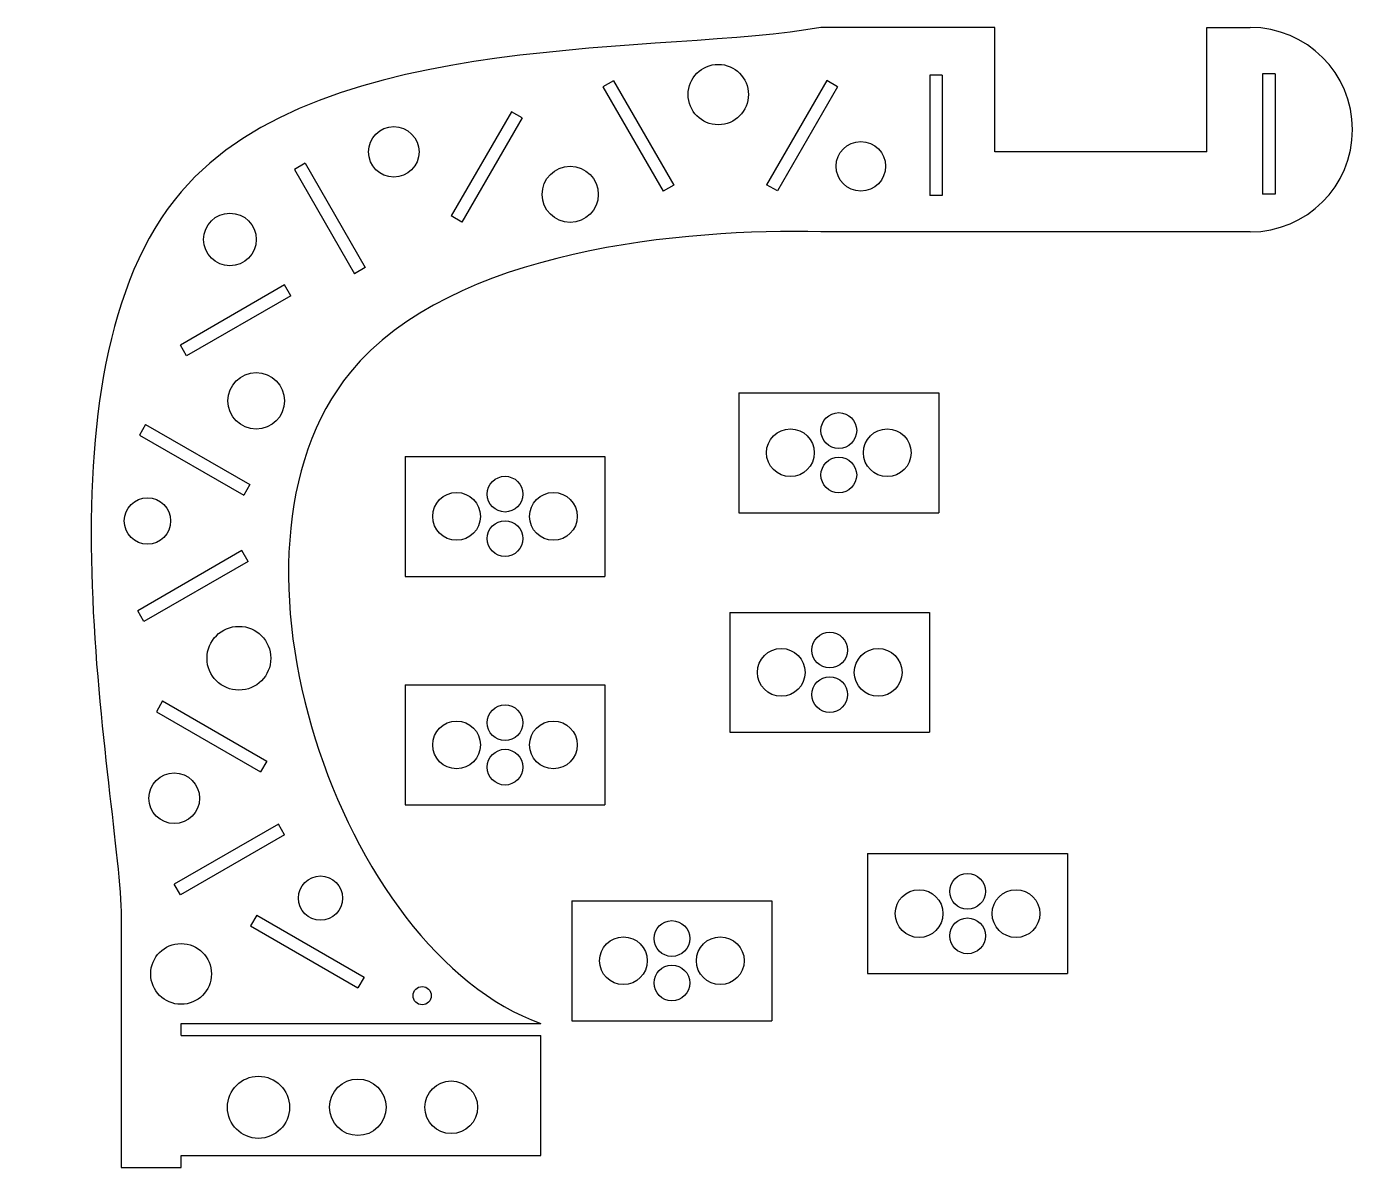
# Model space of a CAD drawing. Header units: millimetres. Extents: x -33 to 298, y -15 to 270.
import ezdxf

# ---------------------------------------------------------------- set-up
doc = ezdxf.new("R2010")
doc.units = ezdxf.units.MM

msp = doc.modelspace()

# ---------------------------------------------------------------- linework, layer by layer
at = {"color": 7, "linetype": 'Continuous', "lineweight": 25}
for p, q in [((208.75, 270.08), (165.2, 270.08)), ((208.75, 238.95), (208.75, 270.08)), ((261.75, 238.95), (261.75, 270.08)), ((261.75, 270.08), (272.6, 270.08)), ((113.41, 256.73), (110.73, 255.18)), ((113.41, 256.73), (128.46, 230.66)), ((166.71, 256.81), (151.66, 230.74)), ((169.4, 255.26), (166.71, 256.81)), ((195.55, 258.11), (192.45, 258.11)), ((192.45, 258.11), (192.45, 228.01)), ((195.55, 258.11), (195.55, 228.01)), ((278.81, 258.5), (275.71, 258.5)), ((275.71, 258.5), (275.71, 228.4)), ((278.81, 258.5), (278.81, 228.4)), ((110.73, 255.18), (125.78, 229.11)), ((169.4, 255.26), (154.35, 229.19)), ((87.85, 248.99), (72.8, 222.92)), ((90.53, 247.44), (87.85, 248.99)), ((90.53, 247.44), (75.48, 221.37)), ((261.75, 238.95), (208.75, 238.95)), ((36.26, 236.11), (33.58, 234.56)), ((36.26, 236.11), (51.31, 210.04)), ((33.58, 234.56), (48.63, 208.49)), ((128.46, 230.66), (125.78, 229.11)), ((154.35, 229.19), (151.66, 230.74)), ((195.55, 228.01), (192.45, 228.01)), ((278.81, 228.4), (275.71, 228.4)), ((75.48, 221.37), (72.8, 222.92)), ((272.6, 218.95), (165.2, 218.95)), ((51.31, 210.04), (48.63, 208.49)), ((31.15, 205.68), (5.08, 190.63)), ((32.7, 202.99), (31.15, 205.68)), ((32.7, 202.99), (6.63, 187.94)), ((6.63, 187.94), (5.08, 190.63)), ((144.72, 178.7), (194.72, 178.7)), ((144.72, 178.7), (144.72, 148.7)), ((194.72, 178.7), (194.72, 148.7)), ((-3.61, 170.81), (-5.16, 168.13)), ((-3.61, 170.81), (22.45, 155.76)), ((-5.16, 168.13), (20.9, 153.08)), ((61.25, 162.79), (61.25, 132.79)), ((61.25, 162.79), (111.25, 162.79)), ((111.25, 162.79), (111.25, 132.79)), ((22.45, 155.76), (20.9, 153.08)), ((144.72, 148.7), (194.72, 148.7)), ((20.47, 139.22), (-5.6, 124.17)), ((22.02, 136.54), (-4.05, 121.49)), ((22.02, 136.54), (20.47, 139.22)), ((61.25, 132.79), (111.25, 132.79)), ((-4.05, 121.49), (-5.6, 124.17)), ((142.44, 123.78), (142.44, 93.78)), ((142.44, 123.78), (192.44, 123.78)), ((192.44, 123.78), (192.44, 93.78)), ((61.25, 105.63), (61.25, 75.63)), ((61.25, 105.63), (111.25, 105.63)), ((111.25, 105.63), (111.25, 75.63)), ((0.61, 101.63), (-0.94, 98.94)), ((0.61, 101.63), (26.68, 86.58)), ((-0.94, 98.94), (25.13, 83.89)), ((142.44, 93.78), (192.44, 93.78)), ((26.68, 86.58), (25.13, 83.89)), ((61.25, 75.63), (111.25, 75.63)), ((29.59, 70.83), (3.53, 55.78)), ((31.14, 68.15), (29.59, 70.83)), ((31.14, 68.15), (5.08, 53.1)), ((176.92, 63.44), (226.92, 63.44)), ((176.92, 63.44), (176.92, 33.44)), ((226.92, 63.44), (226.92, 33.44)), ((5.08, 53.1), (3.53, 55.78)), ((102.98, 51.65), (102.98, 21.65)), ((102.98, 51.65), (152.98, 51.65)), ((152.98, 51.65), (152.98, 21.65)), ((-9.75, 48.94), (-9.75, -15.05)), ((24.15, 48.08), (22.6, 45.39)), ((24.15, 48.08), (51, 32.58)), ((22.6, 45.39), (49.45, 29.89)), ((176.92, 33.44), (226.92, 33.44)), ((51, 32.58), (49.45, 29.89)), ((5.25, 20.95), (95.25, 20.95)), ((5.25, 17.95), (5.25, 20.95)), ((102.98, 21.65), (152.98, 21.65)), ((5.25, 17.95), (95.25, 17.95)), ((95.25, -12.05), (95.25, 17.95)), ((5.25, -12.05), (95.25, -12.05)), ((5.25, -15.05), (5.25, -12.05)), ((-9.75, -15.05), (5.25, -15.05))]:
    msp.add_line(p, q, dxfattribs=at)
for centre, radius in [((139.58, 253.29), 7.55), ((58.44, 238.95), 6.31), ((175.23, 235.35), 6.19), ((102.55, 228.33), 7.02), ((17.47, 217.05), 6.58), ((24.05, 176.68), 7.07), ((169.72, 169.26), 4.47), ((157.61, 163.7), 5.97), ((181.84, 163.7), 5.97), ((169.72, 158.14), 4.47), ((86.25, 153.35), 4.47), ((74.13, 147.79), 5.97), ((98.36, 147.79), 5.97), ((-3.16, 146.64), 5.8), ((86.25, 142.23), 4.47), ((19.71, 112.31), 7.98), ((167.44, 114.34), 4.47), ((155.33, 108.78), 5.97), ((179.56, 108.78), 5.97), ((167.44, 103.21), 4.47), ((86.25, 96.19), 4.47), ((74.13, 90.63), 5.97), ((98.36, 90.63), 5.97), ((86.25, 85.07), 4.47), ((3.53, 77.29), 6.34), ((40.11, 52.32), 5.53), ((201.92, 54.01), 4.47), ((189.8, 48.44), 5.97), ((214.03, 48.44), 5.97), ((127.98, 42.21), 4.47), ((201.92, 42.88), 4.47), ((5.25, 33.36), 7.6), ((115.86, 36.65), 5.97), ((140.09, 36.65), 5.97), ((127.98, 31.09), 4.47), ((65.54, 27.92), 2.27), ((24.6, 0), 7.77), ((49.45, 0), 7.07), ((72.8, 0), 6.58)]:
    msp.add_circle(centre, radius, dxfattribs=at)
msp.add_arc((272.6, 244.51), 25.57, 270, 90, dxfattribs=at)
for points, knots in [([(165.2, 270.08), (127.17, 262.99), (-54.16, 278.31), (-10.69, 80.2), (-9.75, 48.94)], [0, 0, 0, 0, 0.477547, 1, 1, 1, 1]), ([(165.2, 218.95), (131.68, 219.79), (-12.95, 207.34), (45.14, 38.72), (95.25, 20.95)], [0, 0, 0, 0, 0.406592, 1, 1, 1, 1])]:
    msp.add_open_spline(points, degree=3, knots=knots, dxfattribs=at)

doc.saveas('drawing.dxf')
